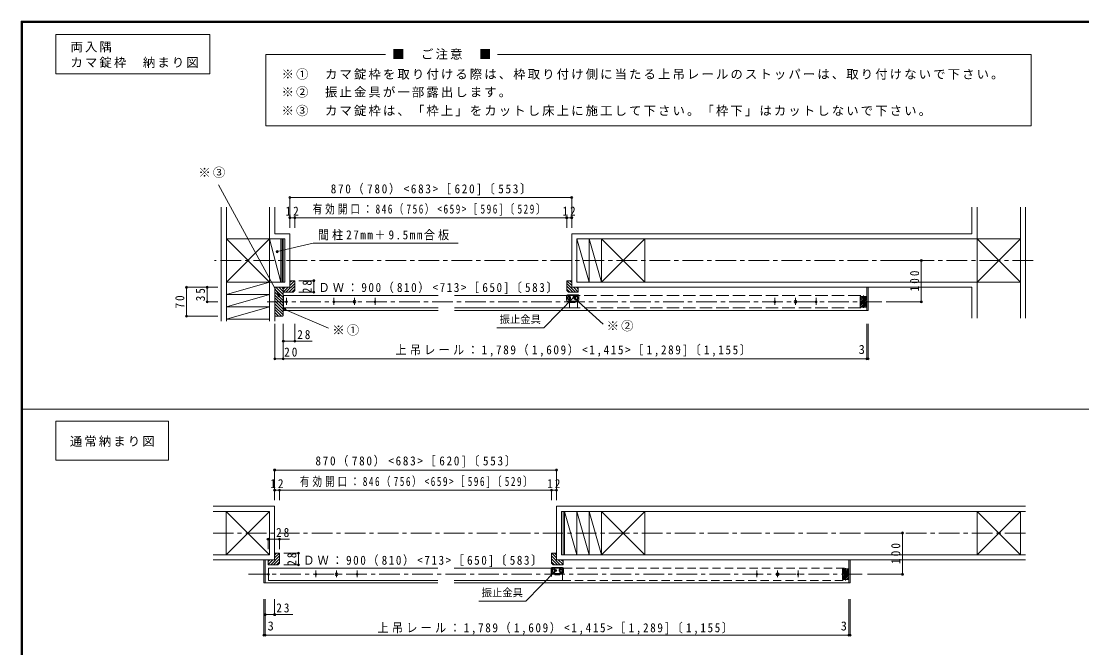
# Model space of a CAD drawing. Units: millimetres at full size, sheet at 1:10. Extents: x -2000 to 1900, y -1436 to 1392.
# Drawn here: x -2000 to 571, y -127 to 1392 of the extents above; entities that cross this region are included whole.
import ezdxf
from ezdxf.enums import TextEntityAlignment as Align

# ---------------------------------------------------------------- set-up
doc = ezdxf.new("R2010")
doc.units = ezdxf.units.MM
doc.header["$LTSCALE"] = 10
doc.header["$PDMODE"] = 32
doc.header["$PDSIZE"] = 5
for name, pattern in [('CHAIN1', [8, 5, -1, 1, -1]), ('DASHED2', [3, 2, -1]), ('DASHED3', [4, 3, -1])]:
    doc.linetypes.add(name, pattern=pattern)
for name, color, linetype, lineweight in [('0-1_通り芯', 4, 'CHAIN1', 9), ('0-2_柱', 7, 'Continuous', 9), ('0-3_仕上げ', 2, 'Continuous', 9), ('0-4_枠', 3, 'Continuous', 9), ('0-5_ケーシング', 3, 'Continuous', 9), ('0-6_扉', 6, 'Continuous', 9), ('0-7_金物', 7, 'Continuous', 9), ('0-A_文字', 7, 'Continuous', 9), ('0-B_寸法', 7, 'Continuous', 9), ('0-C_ハッチ', 3, 'Continuous', 9), ('0-D_穴', 7, 'Continuous', 9), ('F-1_図枠', 6, 'Continuous', 9)]:
    doc.layers.add(name, color=color, linetype=linetype, lineweight=lineweight)
doc.styles.add('ＭＳ ゴシック', font='')
doc.styles.get('ＭＳ ゴシック').set_extended_font_data('MS Gothic')

msp = doc.modelspace()

# ---------------------------------------------------------------- linework, layer by layer
at = {"layer": '0-1_通り芯'}
for p, q in [((452.81, 811.79), (-1531.22, 811.79)), ((-1357.33, 721.15), (-1357.33, 704.67)), ((-1242.33, 721.15), (-1242.33, 704.67)), ((-1192.33, 721.15), (-1192.33, 704.67)), ((-1142.33, 721.15), (-1142.33, 704.67)), ((-173.33, 721.15), (-173.33, 704.67)), ((-123.33, 721.15), (-123.33, 704.67)), ((-73.33, 721.15), (-73.33, 704.67)), ((85.94, 711.79), (-1412.43, 711.79)), ((434.17, 151.35), (-1535.03, 151.35)), ((-1285.83, 60.71), (-1285.83, 44.23)), ((-1235.83, 60.71), (-1235.83, 44.23)), ((-1185.83, 60.71), (-1185.83, 44.23)), ((-216.83, 60.71), (-216.83, 44.23)), ((-166.83, 60.71), (-166.83, 44.23)), ((-116.83, 60.71), (-116.83, 44.23)), ((37.95, 51.35), (-1449.43, 51.35))]:
    msp.add_line(p, q, dxfattribs=at)
at = {"layer": '0-2_柱'}
for p, q in [((-1397.83, 864.29), (-1502.83, 864.29)), ((-1397.83, 864.29), (-1502.83, 759.29)), ((-1397.83, 759.29), (-1502.83, 864.29)), ((-1397.83, 759.29), (-1397.83, 864.29)), ((-653.33, 864.29), (-623.33, 759.29)), ((-623.33, 864.29), (-593.33, 759.29)), ((-623.33, 864.29), (-623.33, 759.29)), ((-593.33, 864.29), (-593.33, 759.29)), ((-488.33, 864.29), (-593.33, 759.29)), ((316.67, 759.29), (316.67, 864.29)), ((421.67, 864.29), (316.67, 864.29)), ((421.67, 864.29), (316.67, 759.29)), ((421.67, 759.29), (316.67, 864.29)), ((-1502.83, 759.29), (-1397.83, 759.29)), ((421.67, 759.29), (316.67, 759.29)), ((-1397.83, 699.29), (-1502.83, 699.29)), ((-1502.83, 669.29), (-1397.83, 699.29)), ((-1397.83, 669.29), (-1502.83, 669.29)), ((-1503.33, 98.85), (-1503.33, 203.85)), ((-1398.33, 98.85), (-1503.33, 203.85)), ((-1398.33, 203.85), (-1503.33, 98.85)), ((-686.33, 203.85), (-686.33, 98.85)), ((-683.33, 203.85), (-653.33, 98.85)), ((-683.33, 203.85), (-683.33, 98.85)), ((-653.33, 203.85), (-623.33, 98.85)), ((-653.33, 203.85), (-653.33, 98.85)), ((-623.33, 203.85), (-593.33, 98.85)), ((-623.33, 203.85), (-623.33, 98.85)), ((-593.33, 203.85), (-593.33, 98.85)), ((-488.33, 203.85), (-593.33, 98.85)), ((-488.33, 98.85), (-593.33, 203.85)), ((-488.33, 203.85), (-488.33, 98.85)), ((421.67, 98.85), (316.67, 203.85)), ((316.67, 98.85), (316.67, 203.85))]:
    msp.add_line(p, q, dxfattribs=at)
for points in [[(-1397.83, 864.29), (-1370.83, 759.29), (-1370.83, 864.29)], [(-488.33, 864.29), (-488.33, 759.29), (-593.33, 864.29)], [(-1502.83, 699.29), (-1397.83, 729.29), (-1502.83, 729.29), (-1397.83, 759.29)], [(421.67, 98.85), (421.67, 203.85), (316.67, 98.85)]]:
    msp.add_lwpolyline(points, dxfattribs=at)
at = {"layer": '0-3_仕上げ'}
for p, q in [((-1515.33, 941.28), (-1515.33, 665.11)), ((-1502.83, 941.28), (-1502.83, 665.11)), ((-1397.83, 864.29), (-1397.83, 941.28)), ((-1385.33, 876.79), (-1385.33, 941.28)), ((304.17, 941.28), (304.17, 876.79)), ((316.67, 941.28), (316.67, 864.29)), ((421.67, 671.82), (421.67, 941.28)), ((434.17, 671.82), (434.17, 941.28)), ((-1348.83, 876.79), (-1385.33, 876.79)), ((-1348.83, 876.79), (-1348.83, 746.79)), ((-665.83, 876.79), (-665.83, 746.79)), ((304.17, 876.79), (-665.83, 876.79)), ((-1361.33, 864.29), (-1397.83, 864.29)), ((-1367.83, 759.29), (-1367.83, 864.29)), ((-1364.83, 759.29), (-1364.83, 864.29)), ((-1361.33, 759.29), (-1361.33, 864.29)), ((-653.33, 864.29), (-653.33, 759.29)), ((316.67, 864.29), (-653.33, 864.29)), ((-1397.83, 759.29), (-1397.83, 665.11)), ((-1361.33, 759.29), (-1397.83, 759.29)), ((-1385.33, 746.79), (-1385.33, 665.11)), ((-1348.83, 746.79), (-1385.33, 746.79)), ((-665.83, 746.79), (304.17, 746.79)), ((-653.33, 759.29), (316.67, 759.29)), ((304.17, 671.82), (304.17, 746.79)), ((316.67, 671.82), (316.67, 759.29)), ((-1385.83, 216.35), (-1535.03, 216.35)), ((-1385.83, 216.35), (-1385.83, 86.35)), ((434.17, 216.35), (178.54, 216.35)), ((-1398.33, 203.85), (-1535.03, 203.85)), ((-1398.33, 203.85), (-1398.33, 98.85)), ((-690.33, 203.85), (-690.33, 98.85)), ((434.17, 203.85), (-690.33, 203.85)), ((-1398.33, 98.85), (-1535.03, 98.85)), ((-1385.83, 86.35), (-1535.03, 86.35)), ((-690.33, 98.85), (178.54, 98.85)), ((178.54, 98.85), (434.17, 98.85))]:
    msp.add_line(p, q, dxfattribs=at)
msp.add_lwpolyline([(178.54, 216.35), (-702.83, 216.35), (-702.83, 86.35), (434.17, 86.35)], dxfattribs=at)
at = {"layer": '0-4_枠'}
for p, q in [((-1385.33, 676.79), (-1385.33, 746.79)), ((-1365.33, 678.2), (-1365.33, 746.79)), ((-1364.83, 734.79), (-1364.83, 746.79)), ((49.67, 746.79), (49.67, 690.79)), ((52.67, 746.79), (52.67, 690.79)), ((-1385.33, 676.79), (-1366.75, 676.79)), ((-1365.33, 678.2), (-1366.75, 676.79)), ((-989.83, 690.79), (-1365.33, 690.79)), ((52.67, 690.79), (-949.83, 690.79)), ((-1411.83, 30.35), (-1411.83, 86.35)), ((-1408.83, 30.35), (-1408.83, 86.35)), ((6.17, 86.35), (6.17, 30.35)), ((9.17, 86.35), (9.17, 30.35)), ((6.17, 64.35), (-9.83, 64.35)), ((-9.83, 64.35), (-9.83, 38.35)), ((-990.33, 30.35), (-1411.83, 30.35)), ((9.17, 30.35), (-950.33, 30.35)), ((6.17, 38.35), (-9.83, 38.35))]:
    msp.add_line(p, q, dxfattribs=at)
at = {"layer": '0-5_ケーシング'}
for p, q in [((-1348.83, 746.79), (-1385.33, 746.79)), ((-1348.83, 762.79), (-1348.83, 746.79)), ((-1336.83, 762.79), (-1348.83, 762.79)), ((-1336.83, 738.79), (-1336.83, 762.79)), ((-649.83, 746.79), (-665.83, 746.79)), ((-649.83, 734.79), (-649.83, 746.79)), ((-673.83, 734.79), (-649.83, 734.79)), ((33.67, 724.79), (33.67, 698.79)), ((49.67, 724.79), (33.67, 724.79)), ((49.67, 698.79), (33.67, 698.79)), ((-1401.83, 86.35), (-1401.83, 74.35)), ((-1385.83, 86.35), (-1401.83, 86.35)), ((-1385.83, 102.35), (-1385.83, 86.35)), ((-1373.83, 102.35), (-1385.83, 102.35)), ((-1373.83, 78.35), (-1373.83, 102.35)), ((-702.83, 102.35), (-714.83, 102.35)), ((-714.83, 78.35), (-714.83, 102.35)), ((-710.83, 74.35), (-714.83, 78.35)), ((-702.83, 86.35), (-702.83, 102.35)), ((-686.83, 86.35), (-702.83, 86.35)), ((-686.83, 74.35), (-686.83, 86.35)), ((-710.83, 74.35), (-686.83, 74.35))]:
    msp.add_line(p, q, dxfattribs=at)
for points in [[(-673.83, 734.79), (-677.83, 738.79), (-677.83, 762.79)], [(-665.83, 746.79), (-665.83, 762.79), (-677.83, 762.79)], [(-1336.83, 738.79), (-1340.83, 734.79), (-1364.83, 734.79)], [(-1373.83, 78.35), (-1377.83, 74.35), (-1401.83, 74.35)]]:
    msp.add_lwpolyline(points, dxfattribs=at)
at = {"layer": '0-6_扉'}
for p, q in [((-1364.33, 696.79), (-1364.33, 726.79)), ((-1364.33, 726.79), (-989.83, 726.79)), ((-949.83, 726.79), (-651.33, 726.79)), ((-651.33, 726.79), (-651.33, 696.79)), ((-1364.33, 696.79), (-989.83, 696.79)), ((-949.83, 696.79), (-651.33, 696.79)), ((-1400.83, 36.35), (-1400.83, 66.35)), ((-1400.83, 66.35), (-990.33, 66.35)), ((-950.33, 66.35), (-687.83, 66.35)), ((-687.83, 66.35), (-687.83, 36.35)), ((-1.83, 66.35), (-1.83, 36.35)), ((-1400.83, 36.35), (-990.33, 36.35)), ((-950.33, 36.35), (-687.83, 36.35))]:
    msp.add_line(p, q, dxfattribs=at)
at = {"layer": '0-6_扉', "linetype": 'DASHED3'}
for p, q in [((-715.33, 726.79), (41.67, 726.79)), ((-671.33, 726.79), (-671.33, 696.79)), ((41.67, 696.79), (41.67, 726.79)), ((-715.33, 696.79), (41.67, 696.79))]:
    msp.add_line(p, q, dxfattribs=at)
at = {"layer": '0-6_扉', "linetype": 'DASHED2'}
for p, q in [((-714.83, 66.35), (-714.83, 36.35)), ((-714.83, 66.35), (-1.83, 66.35)), ((-687.83, 36.35), (-1.83, 36.35))]:
    msp.add_line(p, q, dxfattribs=at)
at = {"layer": '0-7_金物'}
for p, q in [((-678.33, 715.29), (-678.33, 726.29)), ((-650.33, 728.29), (-676.33, 728.29)), ((-676.33, 722.29), (-676.33, 719.29)), ((-674.33, 722.29), (-674.33, 719.29)), ((-670.33, 719.29), (-670.33, 722.29)), ((-668.33, 722.29), (-668.33, 719.29)), ((-658.33, 719.29), (-658.33, 722.29)), ((-656.33, 722.29), (-656.33, 719.29)), ((-652.33, 719.29), (-652.33, 722.29)), ((-650.33, 719.29), (-650.33, 722.29)), ((-648.33, 726.29), (-648.33, 715.29)), ((-650.33, 713.29), (-676.33, 713.29)), ((-669.33, 712.79), (-669.33, 710.79)), ((-657.83, 710.29), (-668.83, 710.29)), ((-657.33, 712.79), (-657.33, 710.79)), ((-715.83, 54.85), (-715.83, 65.85)), ((-687.83, 67.85), (-713.83, 67.85)), ((-713.83, 61.85), (-713.83, 58.85)), ((-687.83, 52.85), (-713.83, 52.85)), ((-711.83, 61.85), (-711.83, 58.85)), ((-707.83, 58.85), (-707.83, 61.85)), ((-706.83, 52.35), (-706.83, 50.35)), ((-705.83, 61.85), (-705.83, 58.85)), ((-695.83, 58.85), (-695.83, 61.85)), ((-694.83, 52.35), (-694.83, 50.35)), ((-693.83, 61.85), (-693.83, 58.85)), ((-689.83, 58.85), (-689.83, 61.85)), ((-687.83, 58.85), (-687.83, 61.85)), ((-685.83, 65.85), (-685.83, 54.85)), ((-695.33, 49.85), (-706.33, 49.85))]:
    msp.add_line(p, q, dxfattribs=at)
for centre, radius, start, end in [((-676.33, 726.29), 2, 90, 180), ((-672.33, 722.29), 4, 0, 180), ((-672.33, 722.29), 2, 0, 180), ((-654.33, 722.29), 4, 0, 180), ((-654.33, 722.29), 2, 0, 180), ((-650.33, 726.29), 2, 0, 90), ((-676.33, 715.29), 2, 180, 270), ((-672.33, 719.29), 4, 180, 0), ((-672.33, 719.29), 2, 180, 0), ((-668.83, 712.79), 0.5, 90, 180), ((-668.83, 710.79), 0.5, 180, 270), ((-654.33, 719.29), 4, 180, 0), ((-657.83, 712.79), 0.5, 0, 90), ((-657.83, 710.79), 0.5, 270, 0), ((-654.33, 719.29), 2, 180, 0), ((-650.33, 715.29), 2, 270, 0), ((-713.83, 65.85), 2, 90, 180), ((-713.83, 54.85), 2, 180, 270), ((-709.83, 61.85), 4, 0, 180), ((-709.83, 58.85), 4, 180, 0), ((-709.83, 61.85), 2, 0, 180), ((-709.83, 58.85), 2, 180, 0), ((-706.33, 52.35), 0.5, 90, 180), ((-691.83, 61.85), 4, 0, 180), ((-691.83, 58.85), 4, 180, 0), ((-695.33, 52.35), 0.5, 0, 90), ((-691.83, 61.85), 2, 0, 180), ((-691.83, 58.85), 2, 180, 0), ((-687.83, 65.85), 2, 0, 90), ((-687.83, 54.85), 2, 270, 0), ((-706.33, 50.35), 0.5, 180, 270), ((-695.33, 50.35), 0.5, 270, 0)]:
    msp.add_arc(centre, radius, start, end, dxfattribs=at)
at = {"layer": '0-A_文字'}
for p, q in [((-1916.44, 1264.28), (-1916.44, 1359.29)), ((-1406.74, 1311.28), (-1116.76, 1311.28)), ((-1406.74, 1138.16), (-1406.74, 1311.28)), ((-845.85, 1311.28), (447.83, 1311.28)), ((447.83, 1311.28), (447.83, 1138.16)), ((447.83, 1138.16), (-1406.74, 1138.16)), ((-1375.79, 726.57), (-1522.21, 995.22)), ((-733.36, 648.33), (-660.8, 722.96)), ((-658.44, 719.51), (-589.29, 657.51)), ((-1360.88, 693.39), (-1254.85, 647.8)), ((-847.37, 648.33), (-733.36, 648.33)), ((-1916.44, 327.78), (-1916.44, 422.79)), ((-1916.44, 422.79), (-1642.66, 422.79)), ((-1642.66, 422.79), (-1642.66, 327.78)), ((-1642.66, 327.78), (-1916.44, 327.78)), ((-776.76, -13.91), (-704.2, 60.72)), ((-890.78, -13.91), (-776.76, -13.91))]:
    msp.add_line(p, q, dxfattribs=at)
for points in [[(-1916.44, 1359.29), (-1543.01, 1359.29), (-1543.01, 1264.28), (-1916.44, 1264.28)], [(-1379.79, 833.22), (-1292.58, 853.93), (-941.33, 853.93)]]:
    msp.add_lwpolyline(points, dxfattribs=at)
for p in [(-1379.79, 833.22), (-1375.79, 726.57), (-660.8, 722.96), (-658.44, 719.51), (-1360.88, 693.39), (-704.2, 60.72)]:
    msp.add_point(p, dxfattribs=at)
at = {"layer": '0-B_寸法', "color": 4}
for p, q in [((-665.83, 964.39), (-1348.83, 964.39)), ((-1348.83, 964.39), (-1348.83, 891.11)), ((-665.83, 964.39), (-665.83, 891.11)), ((-1336.83, 915.53), (-1348.83, 915.53)), ((-677.83, 915.53), (-1336.83, 915.53)), ((-1336.83, 915.53), (-1336.83, 891.11)), ((-677.83, 915.53), (-677.83, 891.11)), ((-677.83, 915.53), (-665.83, 915.53)), ((181.5, 811.79), (96.63, 811.79)), ((181.5, 811.79), (181.5, 711.79)), ((-1599.31, 746.79), (-1523.75, 746.79)), ((-1599.31, 746.79), (-1599.31, 676.79)), ((-1549.31, 711.79), (-1549.31, 746.79)), ((-1290.83, 762.79), (-1326.83, 762.79)), ((-1290.83, 762.79), (-1290.83, 734.79)), ((-1290.83, 734.79), (-1326.83, 734.79)), ((-1549.31, 711.79), (-1523.75, 711.79)), ((181.5, 711.79), (96.63, 711.79)), ((-1599.31, 676.79), (-1523.75, 676.79)), ((-1385.33, 573.68), (-1385.33, 658.41)), ((-1365.33, 573.68), (-1365.33, 658.41)), ((-1364.83, 616.05), (-1364.83, 658.41)), ((-1336.83, 616.05), (-1336.83, 658.41)), ((49.67, 573.68), (49.67, 658.41)), ((52.67, 573.68), (52.67, 658.41)), ((-1364.83, 616.05), (-1294.68, 616.05)), ((-1365.33, 573.68), (-1385.33, 573.68)), ((-1365.33, 573.68), (49.67, 573.68)), ((49.67, 573.68), (52.67, 573.68)), ((-1385.83, 303.95), (-1385.83, 230.67)), ((-1385.83, 303.95), (-702.83, 303.95)), ((-702.83, 303.95), (-702.83, 230.67)), ((-1385.83, 255.09), (-1373.83, 255.09)), ((-1373.83, 255.09), (-1373.83, 230.67)), ((-1373.83, 255.09), (-702.83, 255.09)), ((-714.83, 255.09), (-714.83, 230.67)), ((-1401.83, 136.35), (-1401.83, 112.35)), ((-1401.83, 136.35), (-1349.7, 136.35)), ((-1373.83, 136.35), (-1373.83, 112.35)), ((135.86, 151.35), (50.98, 151.35)), ((135.86, 151.35), (135.86, 51.35)), ((-1327.83, 102.35), (-1363.83, 102.35)), ((-1327.83, 102.35), (-1327.83, 74.35)), ((-1327.83, 74.35), (-1363.83, 74.35)), ((135.86, 51.35), (50.98, 51.35)), ((-1411.83, -96.34), (-1411.83, -8.88)), ((-1408.83, -96.34), (-1408.83, -8.88)), ((-1385.83, -46.36), (-1385.83, -8.88)), ((6.17, -96.34), (6.17, -8.88)), ((9.17, -96.34), (9.17, -8.88)), ((-1408.83, -46.36), (-1341.67, -46.36)), ((-1411.83, -96.34), (-1408.83, -96.34)), ((-1408.83, -96.34), (6.17, -96.34)), ((6.17, -96.34), (9.17, -96.34))]:
    msp.add_line(p, q, dxfattribs=at)
at = {"layer": '0-B_寸法'}
for p in [(-1348.83, 964.39), (-665.83, 964.39), (-1348.83, 915.53), (-1336.83, 915.53), (-677.83, 915.53), (-665.83, 915.53), (181.5, 811.79), (-1599.31, 746.79), (-1549.31, 746.79), (-1290.83, 762.79), (-1290.83, 734.79), (-1549.31, 711.79), (181.5, 711.79), (-1599.31, 676.79), (-1364.83, 616.05), (-1336.83, 616.05), (-1385.33, 573.68), (-1365.33, 573.68), (49.67, 573.68), (52.67, 573.68), (-1385.83, 303.95), (-702.83, 303.95), (-1385.83, 255.09), (-1373.83, 255.09), (-714.83, 255.09), (-702.83, 255.09), (-1401.83, 136.35), (-1373.83, 136.35), (135.86, 151.35), (-1327.83, 102.35), (-1327.83, 74.35), (135.86, 51.35), (-1408.83, -46.36), (-1385.83, -46.36), (-1411.83, -96.34), (-1408.83, -96.34), (6.17, -96.34), (9.17, -96.34)]:
    msp.add_point(p, dxfattribs=at)
at = {"layer": '0-C_ハッチ', "color": 4}
for p, q in [((-1382.85, 746.79), (-1365.33, 729.27)), ((-1375.78, 746.79), (-1365.33, 736.34)), ((-1368.71, 746.79), (-1365.33, 743.41)), ((-1353.38, 746.79), (-1364.83, 735.34)), ((-1360.45, 746.79), (-1364.83, 742.41)), ((-1336.83, 756.27), (-1358.31, 734.79)), ((-1336.83, 749.19), (-1351.24, 734.79)), ((-1337.38, 762.79), (-1348.83, 751.34)), ((-1344.45, 762.79), (-1348.83, 758.41)), ((-656.35, 734.79), (-677.83, 756.27)), ((-663.42, 734.79), (-677.83, 749.19)), ((-665.83, 751.34), (-677.28, 762.79)), ((-665.83, 758.41), (-670.21, 762.79)), ((-649.83, 735.34), (-661.28, 746.79)), ((-649.83, 742.41), (-654.21, 746.79)), ((-1385.33, 742.19), (-1365.33, 722.19)), ((-1385.33, 735.12), (-1365.33, 715.12)), ((-1385.33, 728.05), (-1365.33, 708.05)), ((-1385.33, 720.98), (-1365.33, 700.98)), ((-1336.83, 742.12), (-1344.17, 734.79)), ((-670.5, 734.79), (-677.83, 742.12)), ((-1385.33, 713.91), (-1365.33, 693.91)), ((-1385.33, 706.84), (-1365.33, 686.84)), ((-1385.33, 699.77), (-1365.33, 679.77)), ((-1385.33, 692.7), (-1369.42, 676.79)), ((-1385.33, 685.63), (-1376.49, 676.79)), ((-1385.33, 678.56), (-1383.56, 676.79)), ((-1390.38, 86.35), (-1401.83, 74.9)), ((-1397.45, 86.35), (-1401.83, 81.97)), ((-1373.83, 95.83), (-1395.31, 74.35)), ((-1373.83, 88.76), (-1388.24, 74.35)), ((-1374.38, 102.35), (-1385.83, 90.9)), ((-1381.45, 102.35), (-1385.83, 97.97)), ((-1373.83, 81.68), (-1381.17, 74.35)), ((-693.35, 74.35), (-714.83, 95.83)), ((-700.42, 74.35), (-714.83, 88.76)), ((-707.5, 74.35), (-714.83, 81.68)), ((-702.83, 90.9), (-714.28, 102.35)), ((-702.83, 97.97), (-707.21, 102.35)), ((-686.83, 74.9), (-698.28, 86.35)), ((-686.83, 81.97), (-691.21, 86.35))]:
    msp.add_line(p, q, dxfattribs=at)
at = {"layer": '0-C_ハッチ', "color": 7}
for p, q in [((48.23, 724.79), (33.67, 710.23)), ((43.99, 724.79), (33.67, 714.47)), ((39.74, 724.79), (33.67, 718.71)), ((35.5, 724.79), (33.67, 722.96)), ((49.67, 721.99), (33.67, 705.99)), ((49.67, 717.74), (33.67, 701.74)), ((49.67, 713.5), (34.96, 698.79)), ((49.67, 709.26), (39.2, 698.79)), ((49.67, 705.02), (43.44, 698.79)), ((49.67, 700.77), (47.68, 698.79)), ((4.73, 64.35), (-9.83, 49.79)), ((0.49, 64.35), (-9.83, 54.03)), ((-3.76, 64.35), (-9.83, 58.27)), ((-8, 64.35), (-9.83, 62.52)), ((6.17, 61.55), (-9.83, 45.55)), ((6.17, 57.3), (-9.83, 41.3)), ((6.17, 53.06), (-8.54, 38.35)), ((6.17, 48.82), (-4.3, 38.35)), ((6.17, 44.58), (-0.06, 38.35)), ((6.17, 40.33), (4.18, 38.35))]:
    msp.add_line(p, q, dxfattribs=at)
at = {"layer": '0-C_ハッチ', "color": 5}
msp.add_circle((41.67, 711.79), 2, dxfattribs=at)
at = {"layer": '0-D_穴', "color": 5}
for centre, radius in [((-1357.33, 711.79), 2), ((-1242.33, 711.79), 2), ((-1192.33, 711.79), 3.5), ((-1142.33, 711.79), 2), ((-173.33, 711.79), 2), ((-123.33, 711.79), 3.5), ((-73.33, 711.79), 2), ((-1400.83, 51.35), 2), ((-1285.83, 51.35), 2), ((-1235.83, 51.35), 3.5), ((-1185.83, 51.35), 2), ((-216.83, 51.35), 2), ((-166.83, 51.35), 3.5), ((-116.83, 51.35), 2), ((-1.83, 51.35), 2)]:
    msp.add_circle(centre, radius, dxfattribs=at)
at = {"layer": 'F-1_図枠'}
for p, q in [((-2000, 1391.67), (-2000, -1401.67)), ((-2000, 1391.67), (1900, 1391.67)), ((-2000, 1390), (1900, 1390)), ((-2000, 1388.33), (1900, 1388.33)), ((-1998.33, 1391.67), (-1998.33, -1401.67)), ((-1996.67, 1391.67), (-1996.67, -1401.67)), ((-2000, 451.83), (747.8, 451.83))]:
    msp.add_line(p, q, dxfattribs=at)

# ---------------------------------------------------------------- texts
at = {"layer": '0-A_文字', "style": 'ＭＳ ゴシック'}
for p in [(-840.46, 654.55), (-883.87, -7.69)]:
    msp.add_text('振止金具', height=18.33, dxfattribs=at).set_placement(p, align=Align.BOTTOM_LEFT)
at = {"layer": '0-A_文字', "char_height": 21.99, "attachment_point": 7, "style": 'ＭＳ ゴシック'}
for s, insert in [('\\T1.17;両入隅', (-1880.57, 1316.09)), ('\\T1.17;■\u3000ご注意\u3000■', (-1101.05, 1298.87)), ('\\T1.17;カマ錠枠\u3000納まり図', (-1880.57, 1278.22)), ('\\T1.17;※①\u3000カマ錠枠を取り付ける際は、枠取り付け側に当たる上吊レールのストッパーは、取り付けないで下さい。', (-1368.96, 1249.76)), ('\\T1.17;※②\u3000振止金具が一部露出します。', (-1368.96, 1206.53)), ('\\T1.17;※③\u3000カマ錠枠は、「枠上」をカットし床上に施工して下さい。「枠下」はカットしないで下さい。', (-1368.96, 1161.32)), ('\\T1.17;※③', (-1570.61, 1011.64)), ('\\T1.27;\\W0.9;間柱27mm＋9.5mm合板', (-1280.93, 860.59)), ('\\T1.28;\\W0.9;ＤＷ：900（810）<713>［650]〔583〕', (-1279.3, 730.36)), ('\\T1.17;※①', (-1246, 629.77)), ('\\T1.17;※②', (-581.18, 639.94)), ('\\T1.17;通常納まり図', (-1882.05, 360.28)), ('\\T1.28;\\W0.9;ＤＷ：900（810）<713>［650]〔583〕', (-1316.33, 69.35))]:
    msp.add_mtext(s, dxfattribs=dict(at, insert=insert))
at = {"layer": '0-B_寸法', "style": 'ＭＳ ゴシック'}
for p in [(29.77, 578.68), (-1402.76, -91.34), (-13.73, -91.34)]:
    msp.add_text('3', height=21.99, dxfattribs=at).set_placement(p, align=Align.BOTTOM_LEFT)
at = {"layer": '0-B_寸法', "char_height": 21.99, "attachment_point": 7, "style": 'ＭＳ ゴシック'}
for s, insert in [('\\T1.31;\\W0.9;870（780）<683>［620]〔553〕', (-1249.83, 969.39)), ('\\T1.32;\\W0.75;有効開口：846（756）<659>［596]〔529〕', (-1293.58, 920.53)), ('\\T1.36;\\W0.9;12', (-1359.08, 920.53)), ('\\T1.36;\\W0.9;12', (-688.08, 920.53)), ('\\T1.36;\\W0.9;28', (-1330.89, 621.05)), ('\\T1.36;\\W0.9;20', (-1362.51, 578.68)), ('\\T1.29;\\W0.9;上吊レール：1,789（1,609）<1,415>［1,289]〔1,155〕', (-1092.83, 578.68)), ('\\T1.31;\\W0.9;870（780）<683>［620]〔553〕', (-1286.83, 310.15)), ('\\T1.32;\\W0.75;有効開口：846（756）<659>［596]〔529〕', (-1324.58, 260.26)), ('\\T1.36;\\W0.9;12', (-1396.08, 260.09)), ('\\T1.36;\\W0.9;12', (-725.08, 260.09)), ('\\T1.36;\\W0.9;28', (-1382.2, 141.35)), ('\\T1.36;\\W0.9;23', (-1381.7, -41.36)), ('\\T1.29;\\W0.9;上吊レール：1,789（1,609）<1,415>［1,289]〔1,155〕', (-1136.33, -94.87))]:
    msp.add_mtext(s, dxfattribs=dict(at, insert=insert))
at = {"layer": '0-B_寸法', "char_height": 21.99, "attachment_point": 7, "rotation": 90, "style": 'ＭＳ ゴシック'}
for s, insert in [('\\T1.38;\\W0.9;100', (176.5, 736.79)), ('\\T1.36;\\W0.9;28', (-1295.83, 732.54)), ('\\T1.36;\\W0.9;70', (-1604.31, 695.54)), ('\\T1.36;\\W0.9;35', (-1554.31, 713.04)), ('\\T1.38;\\W0.9;100', (130.86, 76.35)), ('\\T1.36;\\W0.9;28', (-1332.83, 72.1))]:
    msp.add_mtext(s, dxfattribs=dict(at, insert=insert))

doc.saveas('drawing.dxf')
